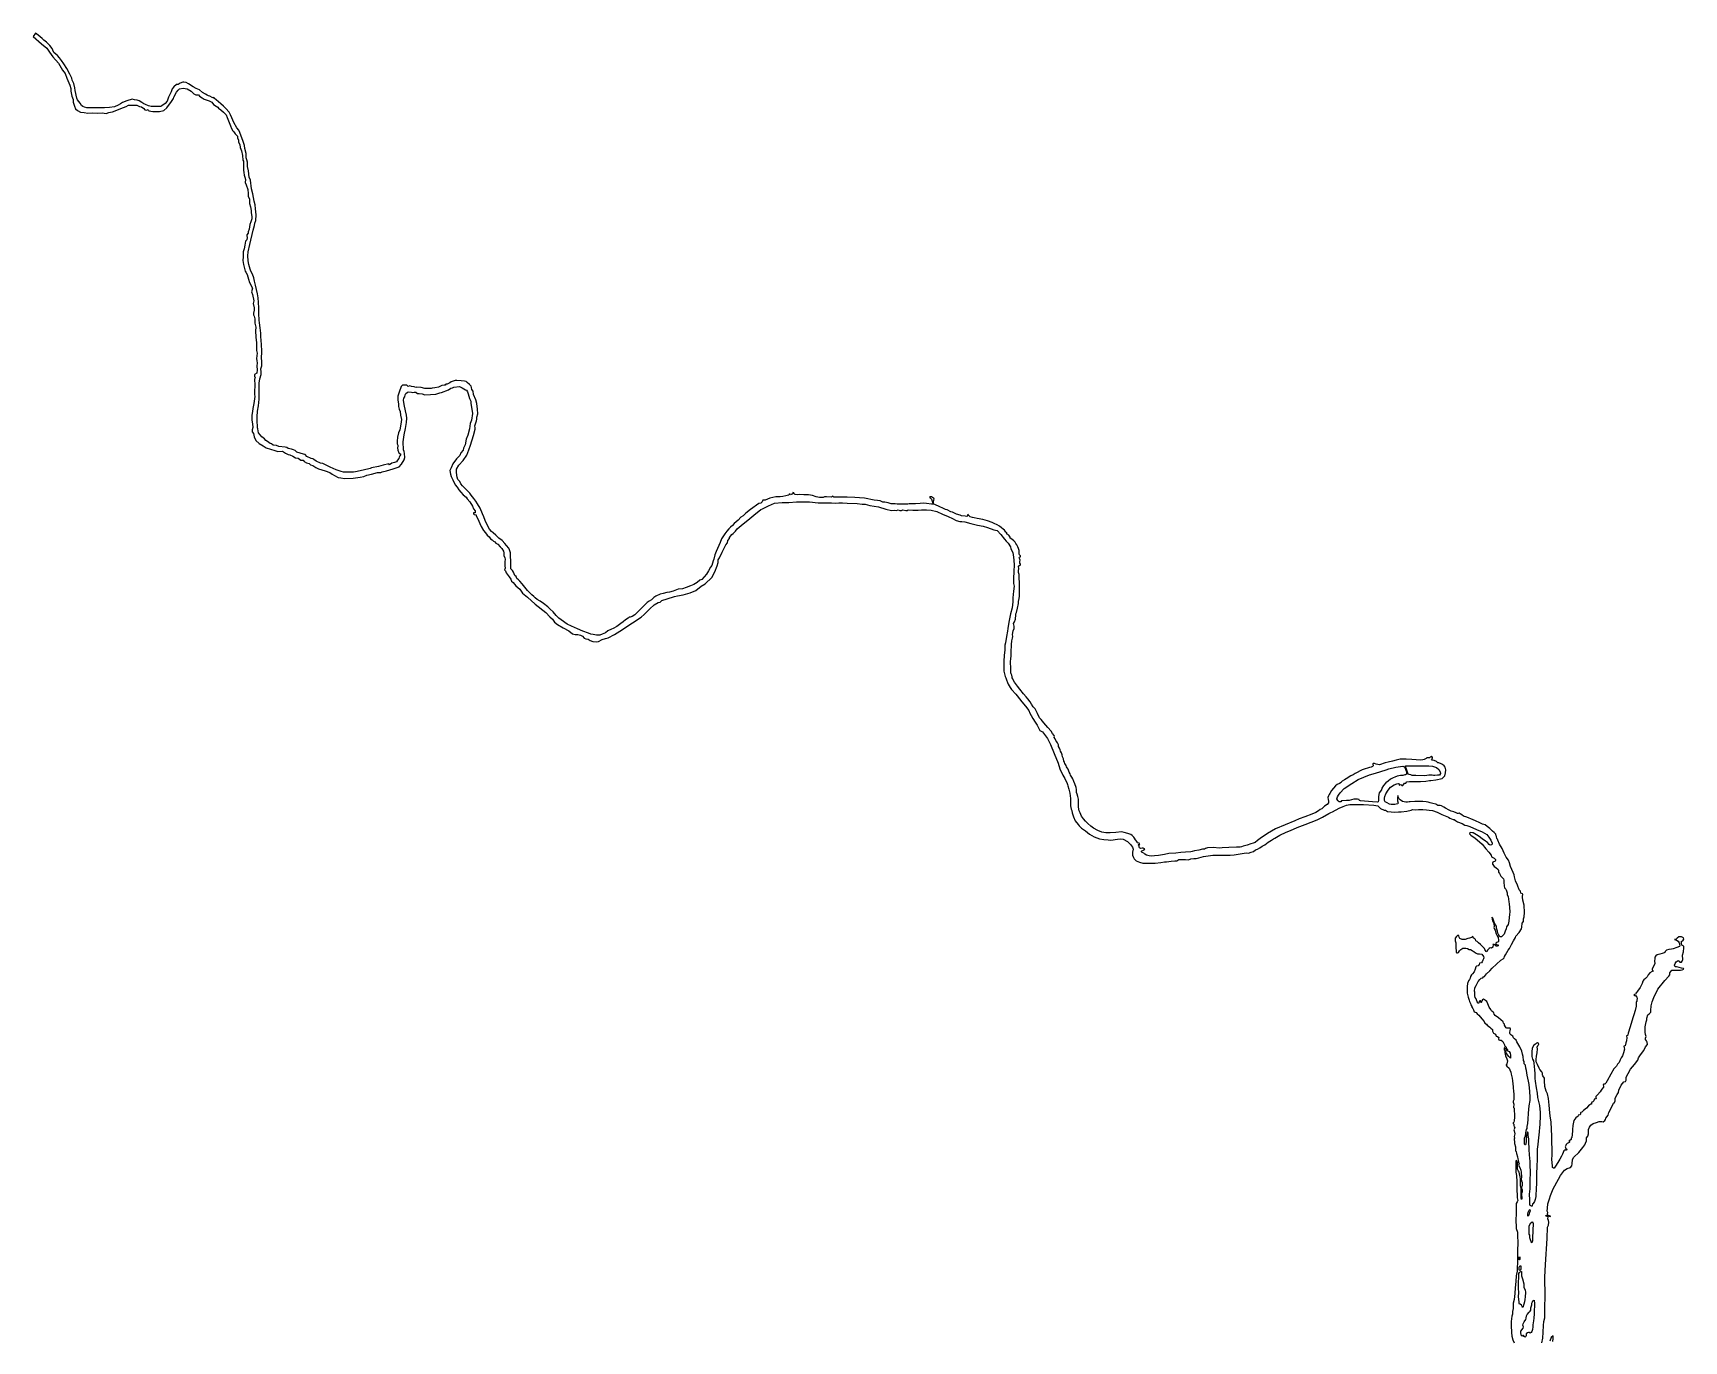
# Model space of a CAD drawing. Header units: inches. Extents: x 2272838 to 2336681, y 13196121 to 13295201.
# Drawn here: x 2272838 to 2311982, y 13264176 to 13295201 of the extents above; entities that cross this region are included whole.
import ezdxf

# ---------------------------------------------------------------- set-up
doc = ezdxf.new("R2010")
doc.units = ezdxf.units.IN
doc.header["$MEASUREMENT"] = 0
doc.layers.add('shoreline06_1', color=7, linetype='Continuous')

msp = doc.modelspace()

# ---------------------------------------------------------------- linework, layer by layer
at = {"layer": 'shoreline06_1'}
for points in [[(2308608, 13264131), (2308636, 13264242), (2308645, 13264381), (2308653, 13264546), (2308660, 13264640), (2308683, 13264727), (2308685, 13264861), (2308683, 13264967), (2308688, 13265239), (2308679, 13265687), (2308698, 13265991), (2308736, 13266608), (2308745, 13266872), (2308771, 13266920), (2308776, 13266997), (2308773, 13267037), (2308755, 13267073), (2308760, 13267120), (2308712, 13267139), (2308700, 13267151), (2308724, 13267151), (2308819, 13267129), (2308819, 13267139), (2308748, 13267162), (2308748, 13267184), (2308753, 13267221), (2308738, 13267257), (2308743, 13267323), (2308752, 13267428), (2308795, 13267549), (2308816, 13267626), (2308882, 13267782), (2309008, 13268015), (2309057, 13268105), (2309152, 13268227), (2309210, 13268265), (2309295, 13268291), (2309323, 13268332), (2309333, 13268374), (2309338, 13268477), (2309373, 13268534), (2309491, 13268647), (2309581, 13268767), (2309630, 13268826), (2309649, 13268871), (2309668, 13268927), (2309668, 13268965), (2309672, 13268996), (2309706, 13269036), (2309718, 13269090), (2309718, 13269137), (2309720, 13269196), (2309744, 13269250), (2309770, 13269293), (2309826, 13269331), (2309904, 13269361), (2309974, 13269382), (2310036, 13269382), (2310064, 13269371), (2310104, 13269403), (2310123, 13269429), (2310126, 13269463), (2310182, 13269531), (2310198, 13269592), (2310241, 13269670), (2310310, 13269814), (2310335, 13269835), (2310347, 13269871), (2310354, 13269934), (2310399, 13270023), (2310427, 13270073), (2310435, 13270127), (2310496, 13270247), (2310555, 13270321), (2310592, 13270334), (2310611, 13270365), (2310612, 13270434), (2310657, 13270519), (2310716, 13270622), (2310812, 13270735), (2310888, 13270839), (2310902, 13270896), (2310947, 13270962), (2311032, 13271070), (2311069, 13271150), (2311116, 13271207), (2311110, 13271263), (2311091, 13271298), (2311067, 13271324), (2311067, 13271362), (2311086, 13271398), (2311070, 13271445), (2311058, 13271499), (2311063, 13271631), (2311086, 13271746), (2311098, 13271792), (2311102, 13271834), (2311122, 13271912), (2311159, 13271937), (2311195, 13271977), (2311199, 13272017), (2311207, 13272124), (2311227, 13272218), (2311268, 13272322), (2311365, 13272524), (2311527, 13272725), (2311619, 13272828), (2311647, 13272859), (2311647, 13272906), (2311690, 13272968), (2311770, 13272974), (2311865, 13272970), (2311902, 13272974), (2311940, 13272979), (2311982, 13272998), (2311973, 13273008), (2311923, 13273021), (2311867, 13273034), (2311838, 13273043), (2311803, 13273047), (2311775, 13273050), (2311761, 13273066), (2311758, 13273090), (2311773, 13273130), (2311796, 13273166), (2311844, 13273198), (2311864, 13273189), (2311883, 13273163), (2311905, 13273158), (2311923, 13273161), (2311942, 13273186), (2311954, 13273225), (2311950, 13273328), (2311968, 13273408), (2311978, 13273505), (2311978, 13273540), (2311938, 13273555), (2311929, 13273576), (2311919, 13273614), (2311926, 13273656), (2311957, 13273668), (2311982, 13273710), (2311973, 13273741), (2311921, 13273762), (2311881, 13273762), (2311863, 13273760), (2311817, 13273727), (2311796, 13273710), (2311758, 13273698), (2311801, 13273686), (2311846, 13273658), (2311870, 13273616), (2311883, 13273564), (2311874, 13273535), (2311815, 13273508), (2311728, 13273475), (2311685, 13273470), (2311626, 13273463), (2311565, 13273444), (2311534, 13273415), (2311527, 13273389), (2311513, 13273380), (2311461, 13273366), (2311412, 13273352), (2311348, 13273335), (2311315, 13273314), (2311292, 13273283), (2311289, 13273244), (2311285, 13273194), (2311294, 13273121), (2311254, 13273053), (2311228, 13272999), (2311228, 13272977), (2311247, 13272963), (2311249, 13272944), (2311228, 13272940), (2311176, 13272911), (2311131, 13272859), (2311105, 13272810), (2311067, 13272770), (2311032, 13272739), (2311009, 13272711), (2310988, 13272656), (2310940, 13272562), (2310881, 13272477), (2310864, 13272447), (2310844, 13272426), (2310851, 13272409), (2310806, 13272398), (2310796, 13272385), (2310810, 13272374), (2310831, 13272371), (2310860, 13272332), (2310869, 13272317), (2310867, 13272244), (2310865, 13272227), (2310850, 13272221), (2310851, 13272176), (2310845, 13272115), (2310822, 13272015), (2310789, 13271912), (2310768, 13271839), (2310702, 13271631), (2310661, 13271475), (2310647, 13271429), (2310621, 13271405), (2310626, 13271374), (2310616, 13271299), (2310605, 13271247), (2310590, 13271179), (2310558, 13271167), (2310565, 13271131), (2310574, 13271099), (2310551, 13271014), (2310525, 13270941), (2310489, 13270889), (2310466, 13270848), (2310444, 13270785), (2310407, 13270738), (2310378, 13270696), (2310322, 13270629), (2310246, 13270505), (2310157, 13270347), (2310126, 13270292), (2310107, 13270271), (2310079, 13270267), (2310062, 13270262), (2310062, 13270248), (2310072, 13270220), (2310074, 13270194), (2310034, 13270149), (2310018, 13270125), (2309991, 13270085), (2309935, 13270014), (2309893, 13269976), (2309893, 13269953), (2309897, 13269930), (2309888, 13269920), (2309854, 13269913), (2309841, 13269873), (2309819, 13269849), (2309795, 13269838), (2309789, 13269817), (2309789, 13269795), (2309772, 13269791), (2309751, 13269779), (2309716, 13269751), (2309668, 13269701), (2309602, 13269639), (2309557, 13269607), (2309534, 13269599), (2309529, 13269585), (2309527, 13269557), (2309515, 13269538), (2309470, 13269534), (2309468, 13269500), (2309451, 13269489), (2309420, 13269465), (2309374, 13269402), (2309355, 13269328), (2309345, 13269291), (2309336, 13269196), (2309336, 13269137), (2309331, 13269097), (2309329, 13269041), (2309324, 13269025), (2309324, 13269005), (2309309, 13268984), (2309307, 13268958), (2309276, 13268935), (2309250, 13268923), (2309269, 13268907), (2309270, 13268890), (2309262, 13268880), (2309229, 13268866), (2309210, 13268859), (2309189, 13268836), (2309177, 13268815), (2309168, 13268784), (2309170, 13268763), (2309184, 13268744), (2309211, 13268721), (2309201, 13268708), (2309191, 13268704), (2309158, 13268702), (2309130, 13268683), (2309100, 13268610), (2309074, 13268563), (2309038, 13268489), (2308989, 13268412), (2308939, 13268320), (2308906, 13268277), (2308888, 13268277), (2308866, 13268287), (2308861, 13268324), (2308850, 13268487), (2308859, 13268584), (2308847, 13269037), (2308834, 13269369), (2308812, 13269517), (2308798, 13269590), (2308786, 13269770), (2308766, 13269925), (2308742, 13270041), (2308711, 13270105), (2308679, 13270211), (2308673, 13270343), (2308672, 13270411), (2308636, 13270467), (2308626, 13270489), (2308624, 13270531), (2308615, 13270559), (2308566, 13270614), (2308546, 13270645), (2308511, 13270734), (2308478, 13270798), (2308478, 13270854), (2308487, 13270935), (2308497, 13271007), (2308507, 13271102), (2308500, 13271147), (2308516, 13271186), (2308540, 13271212), (2308535, 13271231), (2308509, 13271245), (2308483, 13271243), (2308459, 13271215), (2308422, 13271189), (2308386, 13271118), (2308377, 13271031), (2308377, 13270965), (2308377, 13270922), (2308391, 13270863), (2308414, 13270821), (2308419, 13270767), (2308441, 13270604), (2308448, 13270517), (2308448, 13270404), (2308457, 13270340), (2308476, 13270177), (2308501, 13270055), (2308508, 13269953), (2308553, 13269765), (2308570, 13269597), (2308572, 13269522), (2308567, 13269307), (2308558, 13269241), (2308548, 13269143), (2308537, 13269055), (2308531, 13269004), (2308513, 13268839), (2308503, 13268723), (2308501, 13268492), (2308494, 13268315), (2308487, 13268148), (2308484, 13267968), (2308481, 13267740), (2308470, 13267671), (2308467, 13267603), (2308453, 13267533), (2308435, 13267485), (2308404, 13267436), (2308390, 13267426), (2308383, 13267375), (2308364, 13267374), (2308338, 13267391), (2308324, 13267410), (2308324, 13267526), (2308321, 13267660), (2308335, 13267783), (2308335, 13267945), (2308341, 13268212), (2308336, 13268313), (2308331, 13268433), (2308317, 13268591), (2308308, 13268714), (2308307, 13268916), (2308303, 13268973), (2308296, 13269013), (2308287, 13269056), (2308284, 13269117), (2308270, 13269133), (2308263, 13269110), (2308251, 13269042), (2308247, 13269013), (2308242, 13268959), (2308242, 13268907), (2308234, 13268855), (2308225, 13268827), (2308209, 13268827), (2308202, 13268848), (2308199, 13268884), (2308199, 13268957), (2308204, 13268989), (2308221, 13269027), (2308230, 13269110), (2308246, 13269190), (2308260, 13269213), (2308260, 13269265), (2308277, 13269332), (2308286, 13269438), (2308296, 13269579), (2308311, 13269755), (2308331, 13269881), (2308336, 13269992), (2308330, 13270060), (2308324, 13270097), (2308308, 13270256), (2308299, 13270341), (2308263, 13270484), (2308249, 13270595), (2308231, 13270645), (2308221, 13270717), (2308193, 13270751), (2308193, 13270809), (2308177, 13270829), (2308169, 13270923), (2308151, 13270977), (2308139, 13271050), (2308092, 13271156), (2308019, 13271272), (2308002, 13271312), (2307964, 13271342), (2307943, 13271368), (2307927, 13271409), (2307903, 13271423), (2307873, 13271437), (2307863, 13271455), (2307851, 13271477), (2307851, 13271498), (2307859, 13271534), (2307866, 13271571), (2307858, 13271593), (2307847, 13271593), (2307826, 13271593), (2307785, 13271593), (2307764, 13271602), (2307748, 13271628), (2307727, 13271665), (2307727, 13271691), (2307701, 13271712), (2307691, 13271746), (2307640, 13271793), (2307583, 13271840), (2307508, 13271894), (2307481, 13271929), (2307475, 13271962), (2307455, 13271972), (2307418, 13272005), (2307406, 13272041), (2307366, 13272095), (2307333, 13272170), (2307305, 13272227), (2307277, 13272251), (2307255, 13272267), (2307227, 13272281), (2307208, 13272265), (2307185, 13272241), (2307175, 13272196), (2307170, 13272199), (2307159, 13272241), (2307138, 13272243), (2307128, 13272227), (2307121, 13272187), (2307104, 13272185), (2307079, 13272217), (2307052, 13272293), (2307031, 13272324), (2307022, 13272364), (2307022, 13272446), (2307019, 13272477), (2307020, 13272554), (2307053, 13272606), (2307104, 13272706), (2307140, 13272750), (2307171, 13272779), (2307211, 13272786), (2307232, 13272812), (2307253, 13272825), (2307296, 13272884), (2307376, 13272958), (2307433, 13273017), (2307534, 13273115), (2307642, 13273210), (2307696, 13273243), (2307715, 13273261), (2307727, 13273292), (2307749, 13273335), (2307814, 13273445), (2307845, 13273488), (2307895, 13273580), (2307937, 13273665), (2307985, 13273750), (2307998, 13273778), (2308077, 13273865), (2308126, 13273952), (2308138, 13273988), (2308145, 13274084), (2308173, 13274126), (2308180, 13274193), (2308190, 13274240), (2308201, 13274341), (2308194, 13274516), (2308164, 13274633), (2308157, 13274702), (2308155, 13274726), (2308162, 13274766), (2308155, 13274780), (2308114, 13274799), (2308103, 13274846), (2308072, 13274881), (2308034, 13274990), (2307989, 13275093), (2307962, 13275187), (2307954, 13275230), (2307933, 13275291), (2307867, 13275433), (2307844, 13275520), (2307820, 13275584), (2307768, 13275652), (2307719, 13275748), (2307672, 13275859), (2307610, 13275963), (2307570, 13276053), (2307563, 13276081), (2307547, 13276095), (2307538, 13276140), (2307528, 13276156), (2307519, 13276197), (2307479, 13276237), (2307441, 13276272), (2307379, 13276333), (2307318, 13276381), (2307269, 13276416), (2307203, 13276432), (2307175, 13276449), (2307139, 13276470), (2307038, 13276511), (2306930, 13276563), (2306889, 13276574), (2306830, 13276598), (2306757, 13276626), (2306715, 13276655), (2306675, 13276683), (2306651, 13276697), (2306630, 13276690), (2306625, 13276685), (2306609, 13276687), (2306578, 13276706), (2306524, 13276728), (2306462, 13276746), (2306413, 13276768), (2306331, 13276813), (2306286, 13276838), (2306236, 13276867), (2306203, 13276876), (2306171, 13276878), (2306145, 13276879), (2306097, 13276907), (2306026, 13276928), (2305965, 13276944), (2305920, 13276957), (2305869, 13276966), (2305789, 13276976), (2305722, 13276976), (2305685, 13276976), (2305661, 13276976), (2305626, 13276976), (2305604, 13276973), (2305492, 13276968), (2305463, 13276966), (2305426, 13276954), (2305388, 13276954), (2305348, 13276964), (2305305, 13276975), (2305251, 13277008), (2305230, 13277037), (2305209, 13277087), (2305208, 13277113), (2305195, 13277110), (2305192, 13277075), (2305192, 13277028), (2305192, 13276990), (2305202, 13276935), (2305201, 13276917), (2305154, 13276912), (2305123, 13276903), (2305036, 13276903), (2305003, 13276910), (2304945, 13276938), (2304900, 13276966), (2304883, 13276995), (2304883, 13277053), (2304890, 13277089), (2304912, 13277155), (2304966, 13277242), (2305022, 13277313), (2305108, 13277365), (2305173, 13277395), (2305209, 13277397), (2305230, 13277393), (2305232, 13277362), (2305272, 13277374), (2305289, 13277355), (2305312, 13277355), (2305352, 13277404), (2305388, 13277407), (2305409, 13277435), (2305477, 13277444), (2305577, 13277444), (2305692, 13277449), (2305736, 13277449), (2305864, 13277452), (2305946, 13277471), (2305979, 13277473), (2306098, 13277485), (2306246, 13277519), (2306308, 13277578), (2306326, 13277654), (2306333, 13277727), (2306322, 13277789), (2306294, 13277822), (2306256, 13277847), (2306223, 13277866), (2306173, 13277890), (2306147, 13277890), (2306114, 13277918), (2306057, 13277944), (2306010, 13277956), (2305997, 13277979), (2306018, 13277991), (2306018, 13278017), (2306003, 13278038), (2305994, 13278043), (2305977, 13278034), (2305964, 13278022), (2305947, 13278005), (2305905, 13278005), (2305886, 13278005), (2305867, 13277994), (2305822, 13277972), (2305794, 13277961), (2305740, 13277956), (2305631, 13277963), (2305529, 13277971), (2305393, 13277975), (2305308, 13277978), (2305249, 13277975), (2305157, 13277956), (2305068, 13277926), (2304971, 13277904), (2304896, 13277891), (2304761, 13277844), (2304685, 13277860), (2304641, 13277872), (2304612, 13277872), (2304601, 13277865), (2304601, 13277848), (2304612, 13277831), (2304612, 13277817), (2304594, 13277799), (2304567, 13277785), (2304525, 13277780), (2304476, 13277766), (2304426, 13277749), (2304351, 13277721), (2304185, 13277636), (2304138, 13277606), (2304082, 13277580), (2303974, 13277509), (2303931, 13277486), (2303881, 13277453), (2303862, 13277441), (2303855, 13277427), (2303816, 13277398), (2303761, 13277375), (2303723, 13277347), (2303625, 13277236), (2303589, 13277165), (2303568, 13277139), (2303551, 13277110), (2303539, 13277066), (2303542, 13277021), (2303553, 13276984), (2303553, 13276938), (2303518, 13276901), (2303462, 13276861), (2303393, 13276795), (2303355, 13276783), (2303320, 13276752), (2303252, 13276708), (2303160, 13276674), (2302990, 13276609), (2302858, 13276564), (2302754, 13276517), (2302299, 13276324), (2302108, 13276210), (2301936, 13276093), (2301870, 13276046), (2301811, 13276003), (2301768, 13275987), (2301712, 13275965), (2301629, 13275937), (2301533, 13275912), (2301493, 13275898), (2301462, 13275890), (2301372, 13275890), (2301191, 13275879), (2301030, 13275871), (2300970, 13275869), (2300819, 13275881), (2300684, 13275870), (2300637, 13275858), (2300616, 13275839), (2300564, 13275839), (2300477, 13275817), (2300375, 13275801), (2300321, 13275785), (2300286, 13275782), (2300160, 13275773), (2300054, 13275761), (2299937, 13275750), (2299767, 13275735), (2299663, 13275712), (2299526, 13275691), (2299428, 13275681), (2299357, 13275674), (2299300, 13275682), (2299241, 13275702), (2299199, 13275724), (2299175, 13275747), (2299138, 13275766), (2299119, 13275781), (2299119, 13275795), (2299130, 13275802), (2299149, 13275811), (2299166, 13275820), (2299182, 13275830), (2299196, 13275830), (2299194, 13275849), (2299157, 13275865), (2299135, 13275866), (2299105, 13275856), (2299074, 13275872), (2299067, 13275893), (2299067, 13275912), (2299053, 13275929), (2299043, 13275941), (2299050, 13275953), (2299078, 13275953), (2299062, 13275981), (2299027, 13275990), (2299020, 13275998), (2299017, 13276014), (2298978, 13276061), (2298954, 13276106), (2298937, 13276129), (2298899, 13276162), (2298864, 13276188), (2298798, 13276210), (2298708, 13276241), (2298643, 13276250), (2298511, 13276241), (2298376, 13276233), (2298275, 13276233), (2298176, 13276248), (2298086, 13276285), (2297983, 13276339), (2297921, 13276385), (2297851, 13276450), (2297792, 13276509), (2297742, 13276564), (2297698, 13276627), (2297664, 13276703), (2297645, 13276752), (2297625, 13276837), (2297629, 13276912), (2297624, 13277031), (2297613, 13277089), (2297594, 13277144), (2297582, 13277182), (2297582, 13277255), (2297571, 13277301), (2297538, 13277394), (2297516, 13277448), (2297490, 13277511), (2297465, 13277551), (2297438, 13277596), (2297425, 13277625), (2297401, 13277670), (2297379, 13277742), (2297354, 13277769), (2297340, 13277794), (2297335, 13277827), (2297306, 13277870), (2297297, 13277908), (2297278, 13277929), (2297271, 13277983), (2297250, 13278030), (2297236, 13278078), (2297220, 13278127), (2297201, 13278164), (2297189, 13278195), (2297177, 13278238), (2297154, 13278275), (2297149, 13278320), (2297125, 13278367), (2297114, 13278389), (2297092, 13278417), (2297071, 13278455), (2297050, 13278490), (2297057, 13278518), (2297052, 13278539), (2297007, 13278585), (2296975, 13278638), (2296897, 13278731), (2296850, 13278785), (2296802, 13278841), (2296741, 13278917), (2296703, 13278959), (2296652, 13279063), (2296595, 13279169), (2296555, 13279221), (2296513, 13279283), (2296484, 13279334), (2296428, 13279405), (2296388, 13279452), (2296320, 13279527), (2296232, 13279634), (2296176, 13279705), (2296112, 13279806), (2296074, 13279858), (2296067, 13279881), (2296053, 13279905), (2296056, 13279929), (2296048, 13279968), (2296028, 13280004), (2296023, 13280027), (2296018, 13280134), (2296016, 13280277), (2296018, 13280376), (2296028, 13280414), (2296032, 13280485), (2296030, 13280511), (2296030, 13280572), (2296034, 13280634), (2296039, 13280695), (2296044, 13280786), (2296061, 13280846), (2296066, 13280886), (2296059, 13280930), (2296077, 13281023), (2296098, 13281079), (2296098, 13281129), (2296082, 13281197), (2296105, 13281232), (2296132, 13281294), (2296143, 13281402), (2296144, 13281426), (2296158, 13281456), (2296176, 13281560), (2296200, 13281666), (2296202, 13281718), (2296219, 13281784), (2296226, 13281845), (2296226, 13281874), (2296231, 13282066), (2296231, 13282166), (2296221, 13282267), (2296221, 13282359), (2296203, 13282402), (2296201, 13282444), (2296212, 13282503), (2296205, 13282550), (2296212, 13282571), (2296233, 13282571), (2296248, 13282588), (2296248, 13282604), (2296238, 13282623), (2296238, 13282663), (2296243, 13282699), (2296233, 13282722), (2296220, 13282753), (2296226, 13282767), (2296252, 13282776), (2296252, 13282797), (2296229, 13282823), (2296222, 13282847), (2296222, 13282885), (2296217, 13282929), (2296201, 13282977), (2296184, 13283014), (2296161, 13283062), (2296139, 13283095), (2296127, 13283125), (2296092, 13283156), (2296047, 13283193), (2296007, 13283217), (2296005, 13283245), (2295977, 13283288), (2295922, 13283319), (2295932, 13283342), (2295902, 13283361), (2295873, 13283410), (2295840, 13283434), (2295803, 13283465), (2295753, 13283500), (2295694, 13283536), (2295625, 13283564), (2295576, 13283590), (2295468, 13283628), (2295354, 13283660), (2295223, 13283682), (2295156, 13283699), (2295109, 13283705), (2295054, 13283726), (2295025, 13283760), (2294999, 13283790), (2294995, 13283748), (2294979, 13283734), (2294943, 13283738), (2294854, 13283748), (2294820, 13283762), (2294735, 13283790), (2294636, 13283835), (2294596, 13283845), (2294511, 13283889), (2294469, 13283901), (2294406, 13283930), (2294337, 13283965), (2294219, 13284017), (2294194, 13284028), (2294186, 13284059), (2294187, 13284083), (2294200, 13284116), (2294207, 13284156), (2294189, 13284168), (2294141, 13284196), (2294102, 13284201), (2294094, 13284187), (2294108, 13284175), (2294139, 13284140), (2294168, 13284073), (2294181, 13284026), (2294144, 13284026), (2294024, 13284040), (2293950, 13284048), (2293875, 13284040), (2293762, 13284036), (2293611, 13284031), (2293578, 13284022), (2293330, 13284026), (2293283, 13284034), (2293184, 13284034), (2293112, 13284058), (2293031, 13284074), (2292986, 13284074), (2292927, 13284102), (2292859, 13284109), (2292784, 13284117), (2292550, 13284166), (2292433, 13284176), (2292324, 13284185), (2292140, 13284194), (2292070, 13284195), (2291992, 13284194), (2291826, 13284194), (2291805, 13284211), (2291782, 13284206), (2291767, 13284195), (2291654, 13284199), (2291600, 13284197), (2291569, 13284181), (2291487, 13284185), (2291405, 13284197), (2291317, 13284233), (2291223, 13284247), (2291117, 13284245), (2291021, 13284251), (2290957, 13284247), (2290905, 13284252), (2290893, 13284265), (2290874, 13284294), (2290855, 13284303), (2290860, 13284277), (2290839, 13284263), (2290813, 13284252), (2290794, 13284244), (2290789, 13284263), (2290764, 13284259), (2290761, 13284237), (2290716, 13284230), (2290685, 13284225), (2290619, 13284204), (2290551, 13284197), (2290511, 13284198), (2290478, 13284200), (2290448, 13284200), (2290377, 13284184), (2290306, 13284164), (2290198, 13284118), (2290169, 13284118), (2290144, 13284118), (2290134, 13284103), (2290125, 13284080), (2290096, 13284052), (2290046, 13284039), (2289853, 13283901), (2289738, 13283809), (2289676, 13283748), (2289624, 13283715), (2289558, 13283649), (2289459, 13283564), (2289426, 13283519), (2289375, 13283476), (2289339, 13283443), (2289285, 13283387), (2289243, 13283319), (2289165, 13283199), (2289131, 13283113), (2289037, 13282904), (2289007, 13282821), (2288978, 13282722), (2288964, 13282680), (2288950, 13282625), (2288931, 13282567), (2288898, 13282527), (2288853, 13282442), (2288806, 13282366), (2288754, 13282305), (2288693, 13282237), (2288646, 13282222), (2288584, 13282164), (2288506, 13282119), (2288428, 13282090), (2288322, 13282048), (2288236, 13282018), (2288131, 13282011), (2288014, 13281964), (2287926, 13281940), (2287868, 13281926), (2287776, 13281910), (2287709, 13281888), (2287604, 13281841), (2287554, 13281808), (2287505, 13281759), (2287448, 13281726), (2287401, 13281692), (2287321, 13281610), (2287250, 13281539), (2287163, 13281459), (2287110, 13281401), (2287047, 13281363), (2286995, 13281346), (2286974, 13281344), (2286946, 13281323), (2286889, 13281282), (2286830, 13281235), (2286773, 13281191), (2286677, 13281127), (2286592, 13281077), (2286552, 13281057), (2286465, 13281018), (2286413, 13280972), (2286335, 13280940), (2286278, 13280920), (2286202, 13280920), (2286116, 13280931), (2286066, 13280944), (2286009, 13280963), (2285877, 13281012), (2285746, 13281071), (2285602, 13281132), (2285500, 13281182), (2285363, 13281279), (2285302, 13281323), (2285239, 13281387), (2285170, 13281469), (2285100, 13281535), (2285045, 13281590), (2284939, 13281667), (2284866, 13281724), (2284791, 13281765), (2284746, 13281807), (2284711, 13281835), (2284668, 13281871), (2284612, 13281927), (2284562, 13281977), (2284433, 13282135), (2284378, 13282200), (2284352, 13282234), (2284310, 13282260), (2284291, 13282311), (2284265, 13282335), (2284230, 13282411), (2284206, 13282451), (2284171, 13282495), (2284171, 13282715), (2284162, 13282753), (2284159, 13282873), (2284136, 13282938), (2284117, 13282983), (2284066, 13283047), (2284027, 13283094), (2283959, 13283162), (2283882, 13283222), (2283813, 13283287), (2283747, 13283342), (2283712, 13283379), (2283663, 13283434), (2283590, 13283564), (2283556, 13283641), (2283526, 13283722), (2283497, 13283795), (2283438, 13283932), (2283378, 13284030), (2283340, 13284097), (2283288, 13284163), (2283227, 13284240), (2283198, 13284285), (2283102, 13284384), (2283024, 13284460), (2282984, 13284507), (2282956, 13284564), (2282911, 13284610), (2282894, 13284665), (2282883, 13284707), (2282878, 13284792), (2282880, 13284858), (2282937, 13284952), (2283036, 13285061), (2283125, 13285190), (2283175, 13285315), (2283213, 13285428), (2283279, 13285652), (2283322, 13285801), (2283324, 13285839), (2283317, 13285884), (2283350, 13286001), (2283364, 13286039), (2283364, 13286091), (2283383, 13286164), (2283374, 13286277), (2283357, 13286414), (2283334, 13286497), (2283284, 13286624), (2283274, 13286704), (2283244, 13286746), (2283234, 13286794), (2283223, 13286822), (2283188, 13286866), (2283131, 13286914), (2283108, 13286932), (2283072, 13286945), (2282990, 13286952), (2282888, 13286961), (2282846, 13286958), (2282752, 13286925), (2282719, 13286907), (2282693, 13286891), (2282658, 13286872), (2282623, 13286869), (2282614, 13286850), (2282588, 13286850), (2282530, 13286843), (2282501, 13286822), (2282456, 13286799), (2282369, 13286782), (2282298, 13286780), (2282280, 13286769), (2282237, 13286769), (2282176, 13286769), (2282130, 13286769), (2282044, 13286791), (2281936, 13286803), (2281914, 13286789), (2281879, 13286808), (2281815, 13286818), (2281770, 13286830), (2281735, 13286817), (2281702, 13286846), (2281601, 13286850), (2281570, 13286815), (2281523, 13286682), (2281484, 13286585), (2281488, 13286496), (2281501, 13286400), (2281504, 13286341), (2281521, 13286278), (2281540, 13286222), (2281555, 13286138), (2281577, 13286031), (2281558, 13285923), (2281534, 13285786), (2281503, 13285719), (2281481, 13285618), (2281474, 13285523), (2281476, 13285455), (2281485, 13285427), (2281484, 13285399), (2281481, 13285362), (2281488, 13285304), (2281510, 13285243), (2281536, 13285224), (2281556, 13285208), (2281536, 13285170), (2281521, 13285143), (2281513, 13285108), (2281481, 13285065), (2281459, 13285033), (2281409, 13285012), (2281349, 13285000), (2281291, 13284962), (2281276, 13284983), (2281137, 13284948), (2281032, 13284922), (2280865, 13284889), (2280828, 13284870), (2280666, 13284835), (2280485, 13284796), (2280433, 13284786), (2280355, 13284784), (2280238, 13284784), (2280197, 13284784), (2280141, 13284802), (2280026, 13284836), (2279952, 13284868), (2279881, 13284904), (2279822, 13284934), (2279707, 13284993), (2279655, 13284999), (2279549, 13285048), (2279500, 13285086), (2279471, 13285097), (2279434, 13285105), (2279327, 13285156), (2279290, 13285201), (2279252, 13285213), (2279092, 13285262), (2279050, 13285300), (2279017, 13285315), (2278970, 13285327), (2278889, 13285348), (2278859, 13285367), (2278814, 13285381), (2278663, 13285390), (2278614, 13285414), (2278536, 13285425), (2278489, 13285454), (2278458, 13285465), (2278429, 13285491), (2278394, 13285515), (2278357, 13285539), (2278330, 13285572), (2278260, 13285619), (2278182, 13285720), (2278171, 13285814), (2278164, 13285833), (2278159, 13285906), (2278149, 13285956), (2278149, 13286100), (2278161, 13286230), (2278187, 13286359), (2278201, 13286513), (2278199, 13286803), (2278201, 13286899), (2278218, 13287001), (2278246, 13287100), (2278251, 13287168), (2278242, 13287239), (2278260, 13287304), (2278265, 13287368), (2278261, 13287430), (2278254, 13287474), (2278261, 13287658), (2278256, 13287816), (2278242, 13288005), (2278240, 13288083), (2278225, 13288205), (2278211, 13288323), (2278199, 13288391), (2278190, 13288545), (2278190, 13288681), (2278181, 13288811), (2278176, 13288917), (2278160, 13289011), (2278117, 13289217), (2278091, 13289318), (2278071, 13289393), (2278040, 13289480), (2278005, 13289551), (2277985, 13289603), (2277957, 13289711), (2277938, 13289796), (2277932, 13289912), (2277938, 13290011), (2277976, 13290181), (2278061, 13290525), (2278090, 13290636), (2278097, 13290694), (2278121, 13290754), (2278132, 13290888), (2278116, 13291029), (2278106, 13291123), (2278081, 13291216), (2278047, 13291386), (2278022, 13291506), (2277998, 13291713), (2277967, 13291784), (2277946, 13291934), (2277925, 13292031), (2277925, 13292137), (2277909, 13292189), (2277890, 13292237), (2277890, 13292345), (2277864, 13292465), (2277854, 13292534), (2277819, 13292626), (2277739, 13292843), (2277716, 13292894), (2277671, 13292949), (2277600, 13293081), (2277556, 13293189), (2277518, 13293264), (2277485, 13293321), (2277412, 13293408), (2277351, 13293469), (2277292, 13293524), (2277239, 13293568), (2277179, 13293616), (2277140, 13293651), (2277127, 13293670), (2277112, 13293660), (2277089, 13293668), (2277028, 13293699), (2277002, 13293710), (2276964, 13293727), (2276924, 13293752), (2276853, 13293791), (2276787, 13293850), (2276705, 13293883), (2276636, 13293927), (2276523, 13293998), (2276469, 13294028), (2276417, 13294036), (2276387, 13294034), (2276328, 13294010), (2276282, 13293979), (2276243, 13293979), (2276180, 13293923), (2276141, 13293879), (2276111, 13293808), (2276048, 13293682), (2276018, 13293584), (2275972, 13293526), (2275896, 13293476), (2275865, 13293456), (2275714, 13293454), (2275641, 13293454), (2275575, 13293472), (2275504, 13293505), (2275462, 13293520), (2275417, 13293555), (2275354, 13293591), (2275307, 13293609), (2275241, 13293612), (2275188, 13293630), (2275064, 13293591), (2274962, 13293550), (2274915, 13293522), (2274858, 13293488), (2274772, 13293447), (2274654, 13293431), (2274535, 13293426), (2274356, 13293423), (2274219, 13293423), (2274116, 13293426), (2274060, 13293440), (2274017, 13293461), (2273984, 13293480), (2273956, 13293534), (2273892, 13293614), (2273875, 13293659), (2273838, 13293836), (2273829, 13293904), (2273807, 13294004), (2273763, 13294084), (2273756, 13294131), (2273709, 13294221), (2273643, 13294360), (2273570, 13294473), (2273513, 13294549), (2273466, 13294615), (2273416, 13294668), (2273379, 13294702), (2273334, 13294742), (2273312, 13294796), (2273291, 13294834), (2273235, 13294905), (2273199, 13294944), (2273155, 13294985), (2273093, 13295032), (2273053, 13295070), (2273011, 13295110), (2272962, 13295150), (2272894, 13295201), (2272838, 13295118), (2273038, 13294944), (2273162, 13294838), (2273229, 13294747), (2273307, 13294638), (2273440, 13294488), (2273540, 13294317), (2273601, 13294243), (2273637, 13294130), (2273713, 13293963), (2273731, 13293885), (2273731, 13293822), (2273755, 13293703), (2273792, 13293620), (2273792, 13293559), (2273822, 13293468), (2273846, 13293405), (2273896, 13293364), (2273968, 13293325), (2274054, 13293316), (2274137, 13293297), (2274256, 13293310), (2274361, 13293303), (2274476, 13293308), (2274571, 13293293), (2274638, 13293312), (2274672, 13293324), (2274722, 13293329), (2274825, 13293374), (2274922, 13293407), (2275045, 13293454), (2275099, 13293487), (2275170, 13293488), (2275255, 13293488), (2275303, 13293488), (2275363, 13293460), (2275413, 13293447), (2275465, 13293414), (2275492, 13293375), (2275535, 13293371), (2275565, 13293384), (2275587, 13293354), (2275681, 13293336), (2275834, 13293336), (2275936, 13293366), (2276012, 13293423), (2276123, 13293579), (2276172, 13293644), (2276179, 13293682), (2276238, 13293795), (2276278, 13293847), (2276311, 13293875), (2276399, 13293896), (2276493, 13293878), (2276590, 13293823), (2276655, 13293760), (2276698, 13293736), (2276759, 13293734), (2276787, 13293699), (2276848, 13293662), (2276898, 13293632), (2277018, 13293595), (2277076, 13293560), (2277117, 13293506), (2277180, 13293465), (2277224, 13293445), (2277233, 13293415), (2277291, 13293376), (2277354, 13293326), (2277415, 13293259), (2277445, 13293198), (2277489, 13293076), (2277521, 13293002), (2277545, 13292939), (2277576, 13292881), (2277602, 13292857), (2277632, 13292809), (2277689, 13292751), (2277689, 13292712), (2277708, 13292659), (2277710, 13292612), (2277741, 13292555), (2277749, 13292486), (2277778, 13292410), (2277804, 13292295), (2277812, 13292182), (2277830, 13292158), (2277830, 13292095), (2277830, 13292045), (2277832, 13291997), (2277832, 13291950), (2277836, 13291891), (2277845, 13291832), (2277863, 13291780), (2277880, 13291730), (2277871, 13291654), (2277893, 13291598), (2277928, 13291487), (2277939, 13291392), (2277941, 13291327), (2277969, 13291257), (2277969, 13291159), (2277995, 13291077), (2278008, 13290990), (2278013, 13290936), (2278030, 13290851), (2278023, 13290790), (2278002, 13290721), (2277980, 13290658), (2277963, 13290545), (2277937, 13290484), (2277937, 13290452), (2277908, 13290417), (2277908, 13290389), (2277915, 13290350), (2277906, 13290295), (2277876, 13290265), (2277861, 13290170), (2277841, 13290081), (2277820, 13290011), (2277820, 13289946), (2277820, 13289890), (2277811, 13289807), (2277831, 13289707), (2277850, 13289618), (2277867, 13289555), (2277885, 13289527), (2277913, 13289471), (2277948, 13289362), (2277974, 13289286), (2278039, 13289149), (2278020, 13289065), (2278046, 13288997), (2278072, 13288845), (2278061, 13288782), (2278083, 13288683), (2278085, 13288628), (2278065, 13288555), (2278067, 13288520), (2278083, 13288481), (2278094, 13288422), (2278096, 13288322), (2278120, 13288220), (2278117, 13288138), (2278118, 13287988), (2278135, 13287853), (2278135, 13287760), (2278135, 13287671), (2278150, 13287604), (2278139, 13287482), (2278142, 13287424), (2278155, 13287376), (2278142, 13287298), (2278155, 13287209), (2278148, 13287135), (2278090, 13287102), (2278090, 13287063), (2278107, 13287020), (2278087, 13286994), (2278087, 13286946), (2278096, 13286898), (2278096, 13286814), (2278090, 13286720), (2278090, 13286627), (2278094, 13286581), (2278090, 13286527), (2278072, 13286410), (2278049, 13286297), (2278040, 13286225), (2278025, 13286138), (2278029, 13286017), (2278040, 13285928), (2278049, 13285843), (2278033, 13285789), (2278033, 13285741), (2278064, 13285700), (2278079, 13285620), (2278120, 13285539), (2278199, 13285463), (2278292, 13285407), (2278370, 13285363), (2278468, 13285331), (2278572, 13285301), (2278646, 13285275), (2278752, 13285281), (2278826, 13285238), (2278889, 13285201), (2278926, 13285199), (2279002, 13285162), (2279063, 13285127), (2279126, 13285114), (2279189, 13285068), (2279241, 13285068), (2279267, 13285036), (2279325, 13285008), (2279382, 13284986), (2279417, 13284962), (2279473, 13284945), (2279545, 13284897), (2279603, 13284867), (2279762, 13284819), (2279872, 13284778), (2279929, 13284739), (2279988, 13284706), (2280072, 13284661), (2280139, 13284648), (2280226, 13284632), (2280426, 13284638), (2280593, 13284665), (2280678, 13284684), (2280754, 13284710), (2280865, 13284739), (2281008, 13284778), (2281084, 13284774), (2281118, 13284795), (2281218, 13284819), (2281376, 13284864), (2281517, 13284911), (2281574, 13284972), (2281640, 13285078), (2281655, 13285130), (2281648, 13285228), (2281641, 13285276), (2281619, 13285313), (2281617, 13285505), (2281635, 13285666), (2281666, 13285816), (2281693, 13285960), (2281700, 13286063), (2281697, 13286136), (2281671, 13286240), (2281641, 13286388), (2281622, 13286490), (2281627, 13286537), (2281650, 13286575), (2281662, 13286620), (2281676, 13286652), (2281712, 13286676), (2281730, 13286692), (2281813, 13286684), (2281846, 13286671), (2281872, 13286683), (2281914, 13286683), (2281923, 13286673), (2281958, 13286650), (2281995, 13286650), (2282062, 13286639), (2282129, 13286620), (2282266, 13286626), (2282391, 13286631), (2282482, 13286669), (2282523, 13286676), (2282688, 13286739), (2282742, 13286775), (2282784, 13286784), (2282817, 13286801), (2282950, 13286815), (2283011, 13286787), (2283096, 13286737), (2283117, 13286726), (2283141, 13286689), (2283159, 13286639), (2283191, 13286531), (2283215, 13286468), (2283219, 13286413), (2283241, 13286279), (2283256, 13286172), (2283237, 13286020), (2283202, 13285938), (2283187, 13285812), (2283144, 13285658), (2283107, 13285564), (2283083, 13285436), (2283046, 13285356), (2283035, 13285304), (2282985, 13285243), (2282959, 13285180), (2282879, 13285104), (2282789, 13284983), (2282750, 13284886), (2282718, 13284822), (2282736, 13284733), (2282751, 13284685), (2282792, 13284605), (2282851, 13284486), (2282894, 13284429), (2282936, 13284362), (2282981, 13284310), (2283038, 13284247), (2283105, 13284195), (2283135, 13284153), (2283196, 13284080), (2283257, 13283975), (2283283, 13283915), (2283322, 13283865), (2283322, 13283845), (2283323, 13283816), (2283283, 13283816), (2283283, 13283799), (2283299, 13283783), (2283346, 13283769), (2283342, 13283745), (2283383, 13283680), (2283434, 13283569), (2283461, 13283496), (2283522, 13283398), (2283563, 13283346), (2283609, 13283290), (2283652, 13283251), (2283685, 13283203), (2283724, 13283181), (2283757, 13283144), (2283785, 13283131), (2283815, 13283099), (2283861, 13283077), (2283911, 13283016), (2283952, 13282971), (2283995, 13282908), (2284004, 13282873), (2284004, 13282808), (2284024, 13282756), (2284032, 13282721), (2284028, 13282656), (2284028, 13282561), (2284030, 13282510), (2284013, 13282465), (2284037, 13282441), (2284058, 13282393), (2284126, 13282300), (2284169, 13282246), (2284184, 13282200), (2284224, 13282170), (2284289, 13282089), (2284378, 13282011), (2284441, 13281916), (2284560, 13281818), (2284747, 13281655), (2284999, 13281458), (2285094, 13281349), (2285153, 13281297), (2285205, 13281228), (2285270, 13281171), (2285411, 13281093), (2285544, 13281019), (2285633, 13280948), (2285691, 13280930), (2285756, 13280930), (2285817, 13280920), (2285869, 13280894), (2285904, 13280844), (2285946, 13280833), (2286000, 13280823), (2286045, 13280793), (2286115, 13280769), (2286198, 13280762), (2286247, 13280771), (2286335, 13280814), (2286412, 13280837), (2286476, 13280851), (2286623, 13280934), (2286752, 13281014), (2287054, 13281212), (2287261, 13281342), (2287330, 13281405), (2287466, 13281544), (2287568, 13281634), (2287662, 13281693), (2287709, 13281702), (2287745, 13281737), (2287874, 13281782), (2288047, 13281832), (2288122, 13281847), (2288254, 13281878), (2288416, 13281925), (2288551, 13281979), (2288682, 13282080), (2288775, 13282137), (2288932, 13282284), (2289001, 13282418), (2289058, 13282559), (2289080, 13282644), (2289084, 13282708), (2289112, 13282751), (2289179, 13282883), (2289266, 13283057), (2289302, 13283111), (2289313, 13283163), (2289349, 13283210), (2289355, 13283234), (2289407, 13283307), (2289441, 13283328), (2289492, 13283385), (2289537, 13283437), (2289674, 13283556), (2289783, 13283646), (2289928, 13283768), (2290094, 13283896), (2290136, 13283917), (2290277, 13283984), (2290419, 13284045), (2290603, 13284064), (2290757, 13284067), (2290942, 13284084), (2291068, 13284078), (2291248, 13284078), (2291454, 13284058), (2291617, 13284056), (2291767, 13284058), (2291864, 13284047), (2291945, 13284058), (2292029, 13284060), (2292140, 13284045), (2292377, 13284037), (2292496, 13284024), (2292572, 13284024), (2292681, 13283995), (2292883, 13283960), (2293055, 13283908), (2293192, 13283877), (2293272, 13283882), (2293313, 13283873), (2293350, 13283888), (2293391, 13283873), (2293428, 13283878), (2293465, 13283891), (2293530, 13283875), (2293561, 13283878), (2293589, 13283893), (2293697, 13283882), (2293728, 13283886), (2293826, 13283886), (2293906, 13283889), (2294021, 13283893), (2294136, 13283882), (2294268, 13283854), (2294399, 13283791), (2294538, 13283730), (2294635, 13283683), (2294727, 13283639), (2294811, 13283613), (2294859, 13283617), (2294933, 13283607), (2295074, 13283568), (2295235, 13283529), (2295367, 13283503), (2295471, 13283468), (2295619, 13283420), (2295695, 13283398), (2295788, 13283305), (2295875, 13283194), (2295914, 13283147), (2295955, 13283097), (2296014, 13283014), (2296025, 13282969), (2296066, 13282882), (2296086, 13282771), (2296094, 13282693), (2296099, 13282580), (2296090, 13282435), (2296086, 13282252), (2296086, 13282146), (2296097, 13282081), (2296088, 13281964), (2296073, 13281807), (2296073, 13281705), (2296052, 13281569), (2296013, 13281425), (2295989, 13281307), (2295972, 13281223), (2295954, 13281076), (2295944, 13281010), (2295918, 13280885), (2295897, 13280737), (2295882, 13280683), (2295876, 13280570), (2295866, 13280435), (2295856, 13280298), (2295856, 13280164), (2295859, 13280063), (2295887, 13279940), (2295904, 13279909), (2295917, 13279855), (2295944, 13279792), (2295958, 13279752), (2296005, 13279676), (2296035, 13279627), (2296139, 13279520), (2296174, 13279482), (2296285, 13279336), (2296372, 13279233), (2296450, 13279129), (2296474, 13279068), (2296504, 13279016), (2296547, 13278940), (2296601, 13278851), (2296643, 13278786), (2296710, 13278656), (2296769, 13278621), (2296894, 13278469), (2296964, 13278323), (2297053, 13278109), (2297144, 13277883), (2297181, 13277748), (2297255, 13277594), (2297303, 13277514), (2297357, 13277397), (2297369, 13277377), (2297376, 13277344), (2297400, 13277266), (2297423, 13277170), (2297437, 13277040), (2297439, 13276969), (2297439, 13276915), (2297437, 13276866), (2297444, 13276827), (2297454, 13276792), (2297465, 13276761), (2297474, 13276703), (2297508, 13276606), (2297550, 13276516), (2297621, 13276425), (2297640, 13276396), (2297701, 13276340), (2297790, 13276274), (2297837, 13276234), (2297885, 13276201), (2298000, 13276137), (2298127, 13276085), (2298226, 13276068), (2298330, 13276063), (2298380, 13276057), (2298450, 13276066), (2298498, 13276070), (2298554, 13276082), (2298613, 13276089), (2298689, 13276077), (2298787, 13276025), (2298860, 13275955), (2298903, 13275889), (2298920, 13275844), (2298905, 13275773), (2298903, 13275702), (2298927, 13275646), (2298943, 13275613), (2298994, 13275566), (2299073, 13275530), (2299153, 13275507), (2299221, 13275507), (2299447, 13275511), (2299581, 13275525), (2299666, 13275540), (2299714, 13275540), (2299822, 13275558), (2299914, 13275568), (2299959, 13275568), (2300004, 13275593), (2300068, 13275593), (2300166, 13275600), (2300232, 13275587), (2300289, 13275610), (2300357, 13275620), (2300418, 13275622), (2300482, 13275633), (2300593, 13275667), (2300699, 13275687), (2300810, 13275697), (2301034, 13275697), (2301220, 13275697), (2301319, 13275711), (2301557, 13275749), (2301611, 13275753), (2301657, 13275748), (2301717, 13275768), (2301777, 13275789), (2301826, 13275822), (2301868, 13275840), (2301923, 13275874), (2301982, 13275914), (2302041, 13275944), (2302126, 13276008), (2302201, 13276053), (2302246, 13276090), (2302281, 13276100), (2302321, 13276128), (2302402, 13276170), (2302553, 13276246), (2302649, 13276281), (2302814, 13276352), (2303001, 13276425), (2303282, 13276535), (2303411, 13276597), (2303564, 13276684), (2303611, 13276710), (2303647, 13276724), (2303807, 13276811), (2303901, 13276855), (2303977, 13276886), (2304061, 13276901), (2304240, 13276902), (2304384, 13276903), (2304625, 13276886), (2304724, 13276870), (2304755, 13276836), (2304785, 13276804), (2304875, 13276770), (2304908, 13276768), (2304953, 13276738), (2305125, 13276718), (2305212, 13276727), (2305275, 13276725), (2305408, 13276744), (2305511, 13276770), (2305546, 13276782), (2305608, 13276777), (2305684, 13276779), (2305794, 13276779), (2305876, 13276775), (2305942, 13276765), (2306018, 13276761), (2306126, 13276716), (2306242, 13276662), (2306402, 13276598), (2306433, 13276577), (2306506, 13276548), (2306534, 13276548), (2306565, 13276520), (2306610, 13276494), (2306722, 13276452), (2306788, 13276412), (2306832, 13276405), (2306905, 13276383), (2307059, 13276312), (2307200, 13276254), (2307304, 13276187), (2307356, 13276124), (2307400, 13276053), (2307433, 13275987), (2307433, 13275959), (2307416, 13275945), (2307389, 13275937), (2307363, 13275952), (2307322, 13275997), (2307275, 13276034), (2307198, 13276084), (2307122, 13276140), (2307063, 13276183), (2306986, 13276228), (2306964, 13276228), (2306931, 13276235), (2306907, 13276227), (2306898, 13276207), (2306927, 13276174), (2307030, 13276103), (2307079, 13276067), (2307200, 13275961), (2307285, 13275852), (2307355, 13275770), (2307407, 13275702), (2307421, 13275659), (2307482, 13275626), (2307513, 13275596), (2307515, 13275572), (2307504, 13275558), (2307452, 13275536), (2307438, 13275513), (2307438, 13275489), (2307452, 13275475), (2307482, 13275430), (2307520, 13275404), (2307574, 13275358), (2307586, 13275336), (2307586, 13275294), (2307610, 13275265), (2307643, 13275199), (2307671, 13275167), (2307699, 13275140), (2307709, 13275110), (2307709, 13275049), (2307715, 13274973), (2307723, 13274926), (2307756, 13274895), (2307768, 13274881), (2307788, 13274805), (2307793, 13274765), (2307814, 13274712), (2307819, 13274664), (2307833, 13274582), (2307834, 13274553), (2307850, 13274358), (2307848, 13274292), (2307838, 13274219), (2307831, 13274131), (2307816, 13274058), (2307770, 13274000), (2307769, 13273952), (2307744, 13273894), (2307718, 13273827), (2307659, 13273766), (2307633, 13273759), (2307616, 13273766), (2307585, 13273818), (2307566, 13273853), (2307559, 13273893), (2307539, 13273971), (2307534, 13274019), (2307513, 13274049), (2307486, 13274084), (2307446, 13274207), (2307426, 13274230), (2307440, 13274144), (2307470, 13274075), (2307479, 13274009), (2307477, 13273986), (2307486, 13273948), (2307505, 13273920), (2307531, 13273835), (2307550, 13273785), (2307576, 13273745), (2307586, 13273686), (2307581, 13273658), (2307578, 13273637), (2307557, 13273637), (2307533, 13273627), (2307519, 13273610), (2307519, 13273594), (2307519, 13273585), (2307540, 13273578), (2307574, 13273571), (2307573, 13273545), (2307553, 13273537), (2307538, 13273540), (2307517, 13273552), (2307505, 13273575), (2307479, 13273577), (2307453, 13273577), (2307454, 13273566), (2307446, 13273535), (2307446, 13273516), (2307420, 13273490), (2307387, 13273500), (2307362, 13273488), (2307349, 13273467), (2307326, 13273448), (2307316, 13273425), (2307305, 13273406), (2307290, 13273413), (2307272, 13273438), (2307257, 13273462), (2307251, 13273484), (2307197, 13273540), (2307157, 13273580), (2307107, 13273623), (2307081, 13273648), (2307048, 13273667), (2307041, 13273698), (2307013, 13273719), (2306994, 13273734), (2306982, 13273755), (2306963, 13273773), (2306959, 13273759), (2306940, 13273747), (2306893, 13273733), (2306854, 13273719), (2306794, 13273698), (2306725, 13273696), (2306671, 13273722), (2306650, 13273752), (2306645, 13273783), (2306623, 13273804), (2306586, 13273773), (2306557, 13273729), (2306553, 13273701), (2306560, 13273667), (2306574, 13273616), (2306576, 13273566), (2306574, 13273500), (2306581, 13273430), (2306581, 13273408), (2306583, 13273394), (2306593, 13273384), (2306612, 13273385), (2306638, 13273394), (2306659, 13273427), (2306692, 13273462), (2306736, 13273495), (2306808, 13273495), (2306852, 13273484), (2306887, 13273460), (2306923, 13273460), (2306958, 13273439), (2306982, 13273424), (2307001, 13273418), (2307041, 13273382), (2307086, 13273359), (2307137, 13273359), (2307187, 13273349), (2307231, 13273295), (2307237, 13273267), (2307231, 13273240), (2307211, 13273207), (2307194, 13273168), (2307178, 13273148), (2307133, 13273135), (2307123, 13273104), (2307102, 13273073), (2307066, 13273069), (2307047, 13273049), (2307027, 13272996), (2307010, 13272932), (2306970, 13272887), (2306942, 13272861), (2306923, 13272824), (2306911, 13272785), (2306897, 13272752), (2306873, 13272715), (2306852, 13272656), (2306842, 13272587), (2306838, 13272545), (2306838, 13272494), (2306844, 13272468), (2306844, 13272425), (2306866, 13272333), (2306885, 13272260), (2306896, 13272229), (2306918, 13272178), (2306930, 13272147), (2306951, 13272109), (2306955, 13272093), (2306979, 13272062), (2306995, 13272034), (2307009, 13271982), (2307056, 13271968), (2307080, 13271935), (2307115, 13271908), (2307188, 13271816), (2307243, 13271751), (2307264, 13271715), (2307302, 13271692), (2307313, 13271668), (2307346, 13271640), (2307380, 13271623), (2307401, 13271597), (2307445, 13271564), (2307445, 13271524), (2307448, 13271508), (2307467, 13271474), (2307495, 13271465), (2307511, 13271456), (2307519, 13271427), (2307530, 13271409), (2307559, 13271397), (2307594, 13271375), (2307585, 13271343), (2307591, 13271317), (2307617, 13271312), (2307646, 13271312), (2307684, 13271276), (2307728, 13271197), (2307733, 13271161), (2307761, 13271161), (2307770, 13271116), (2307796, 13271092), (2307794, 13271057), (2307834, 13271043), (2307860, 13271005), (2307870, 13270958), (2307870, 13270902), (2307870, 13270885), (2307827, 13270920), (2307797, 13270961), (2307768, 13271010), (2307750, 13271039), (2307766, 13271059), (2307777, 13271079), (2307771, 13271095), (2307754, 13271098), (2307737, 13271125), (2307716, 13271131), (2307716, 13271100), (2307717, 13271079), (2307731, 13271065), (2307731, 13271045), (2307731, 13271015), (2307747, 13270940), (2307780, 13270871), (2307794, 13270819), (2307792, 13270779), (2307778, 13270748), (2307763, 13270730), (2307764, 13270715), (2307778, 13270692), (2307834, 13270647), (2307855, 13270609), (2307876, 13270553), (2307886, 13270503), (2307907, 13270407), (2307916, 13270347), (2307928, 13270208), (2307942, 13270074), (2307949, 13270058), (2307951, 13269970), (2307951, 13269895), (2307931, 13269867), (2307933, 13269839), (2307944, 13269796), (2307937, 13269716), (2307958, 13269697), (2307959, 13269635), (2307965, 13269553), (2307963, 13269485), (2307959, 13269398), (2307944, 13269364), (2307930, 13269348), (2307932, 13269332), (2307947, 13269317), (2307951, 13269289), (2307954, 13269259), (2307968, 13269230), (2307947, 13269188), (2307956, 13269159), (2307972, 13269088), (2307959, 13269028), (2307961, 13268987), (2307954, 13268959), (2307961, 13268895), (2307961, 13268863), (2307991, 13268780), (2307991, 13268683), (2308005, 13268669), (2308010, 13268622), (2308033, 13268542), (2308041, 13268499), (2308050, 13268468), (2308059, 13268417), (2308074, 13268377), (2308062, 13268346), (2308093, 13268290), (2308116, 13268231), (2308125, 13268184), (2308130, 13268066), (2308125, 13268018), (2308132, 13267974), (2308142, 13267938), (2308147, 13267908), (2308147, 13267865), (2308130, 13267827), (2308132, 13267785), (2308146, 13267762), (2308142, 13267709), (2308130, 13267674), (2308134, 13267545), (2308128, 13267532), (2308123, 13267568), (2308123, 13267611), (2308123, 13267663), (2308123, 13267747), (2308118, 13267789), (2308109, 13267861), (2308102, 13267947), (2308102, 13268013), (2308097, 13268077), (2308085, 13268131), (2308080, 13268148), (2308071, 13268183), (2308059, 13268202), (2308036, 13268250), (2308034, 13268299), (2308034, 13268353), (2308034, 13268414), (2308022, 13268440), (2308008, 13268455), (2307994, 13268448), (2307993, 13268334), (2307993, 13268250), (2307994, 13268179), (2308008, 13268103), (2308017, 13267952), (2308021, 13267764), (2308029, 13267627), (2308029, 13267573), (2308043, 13267511), (2308028, 13267476), (2308005, 13267438), (2308005, 13267339), (2308002, 13267172), (2307993, 13267075), (2308002, 13266847), (2308031, 13266755), (2308035, 13266648), (2308042, 13266538), (2308037, 13266293), (2308037, 13266111), (2308033, 13266036), (2308030, 13265913), (2308030, 13265816), (2308016, 13265797), (2308004, 13265722), (2307992, 13265583), (2307983, 13265435), (2307973, 13265305), (2307952, 13265157), (2307931, 13265069), (2307931, 13264949), (2307919, 13264876), (2307917, 13264814), (2307897, 13264763), (2307884, 13264640), (2307883, 13264541), (2307893, 13264378), (2307897, 13264289), (2307925, 13264201), (2307956, 13264135)], [(2308876, 13264163), (2308878, 13264232), (2308879, 13264298), (2308829, 13264256), (2308798, 13264175)]]:
    msp.add_lwpolyline(points, dxfattribs=at)
for points in [[(2305261, 13277806), (2305313, 13277807), (2305351, 13277796), (2305370, 13277760), (2305389, 13277715), (2305405, 13277676), (2305401, 13277647), (2305399, 13277624), (2305382, 13277607), (2305361, 13277602), (2305314, 13277591), (2305259, 13277590), (2305184, 13277574), (2305123, 13277551), (2305085, 13277534), (2305023, 13277499), (2304965, 13277457), (2304910, 13277414), (2304856, 13277351), (2304819, 13277285), (2304814, 13277252), (2304755, 13277174), (2304740, 13277093), (2304740, 13276999), (2304729, 13276966), (2304705, 13276957), (2304596, 13276962), (2304314, 13276985), (2304292, 13276994), (2304283, 13277009), (2304278, 13277018), (2304240, 13277028), (2304158, 13277027), (2304042, 13277000), (2303984, 13276997), (2303861, 13276986), (2303845, 13276962), (2303809, 13276964), (2303785, 13276980), (2303771, 13276993), (2303755, 13277032), (2303769, 13277084), (2303794, 13277119), (2303827, 13277174), (2303925, 13277277), (2304104, 13277396), (2304257, 13277495), (2304523, 13277604), (2304666, 13277647), (2304924, 13277725), (2304986, 13277751), (2305146, 13277786)], [(2305446, 13277819), (2305524, 13277817), (2305718, 13277819), (2305935, 13277817), (2306019, 13277807), (2306116, 13277777), (2306168, 13277729), (2306201, 13277676), (2306205, 13277633), (2306187, 13277598), (2306137, 13277595), (2306076, 13277586), (2306040, 13277586), (2306015, 13277598), (2305930, 13277598), (2305835, 13277583), (2305623, 13277588), (2305541, 13277593), (2305503, 13277605), (2305467, 13277609), (2305446, 13277622), (2305427, 13277668), (2305414, 13277718), (2305406, 13277739), (2305387, 13277777), (2305381, 13277820)], [(2308329, 13267296), (2308332, 13267260), (2308315, 13267201), (2308304, 13267164), (2308280, 13267135), (2308280, 13267183), (2308290, 13267234), (2308308, 13267281)], [(2308393, 13267005), (2308407, 13266966), (2308407, 13266913), (2308398, 13266843), (2308398, 13266737), (2308390, 13266676), (2308390, 13266629), (2308388, 13266563), (2308383, 13266522), (2308369, 13266501), (2308357, 13266536), (2308339, 13266572), (2308327, 13266623), (2308325, 13266682), (2308313, 13266713), (2308308, 13266909), (2308350, 13266980), (2308379, 13267005)], [(2308081, 13266176), (2308093, 13266157), (2308093, 13266128), (2308091, 13266108), (2308084, 13266103), (2308070, 13266112), (2308067, 13266129), (2308067, 13266150)], [(2308126, 13265822), (2308126, 13265787), (2308133, 13265719), (2308157, 13265652), (2308187, 13265532), (2308187, 13265442), (2308213, 13265386), (2308222, 13265322), (2308215, 13265224), (2308206, 13265157), (2308197, 13265105), (2308182, 13265053), (2308159, 13264971), (2308142, 13264992), (2308126, 13265025), (2308100, 13265047), (2308079, 13265049), (2308071, 13265068), (2308071, 13265103), (2308062, 13265223), (2308069, 13265322), (2308067, 13265360), (2308055, 13265389), (2308058, 13265575), (2308063, 13265672), (2308063, 13265773), (2308083, 13265801), (2308096, 13265818), (2308112, 13265825)], [(2308110, 13265961), (2308112, 13265919), (2308110, 13265881), (2308107, 13265855), (2308093, 13265844), (2308077, 13265860), (2308077, 13265924), (2308084, 13265942), (2308089, 13265961)], [(2308432, 13265146), (2308439, 13265067), (2308439, 13264997), (2308427, 13264915), (2308427, 13264818), (2308425, 13264716), (2308413, 13264655), (2308409, 13264605), (2308402, 13264556), (2308396, 13264514), (2308389, 13264450), (2308373, 13264400), (2308361, 13264379), (2308331, 13264361), (2308317, 13264375), (2308297, 13264379), (2308269, 13264372), (2308244, 13264349), (2308244, 13264325), (2308244, 13264304), (2308236, 13264281), (2308220, 13264269), (2308196, 13264281), (2308175, 13264304), (2308163, 13264308), (2308149, 13264294), (2308135, 13264297), (2308123, 13264316), (2308111, 13264382), (2308116, 13264408), (2308166, 13264481), (2308175, 13264509), (2308166, 13264528), (2308163, 13264552), (2308171, 13264584), (2308196, 13264631), (2308234, 13264686), (2308244, 13264719), (2308246, 13264769), (2308267, 13264802), (2308312, 13264863), (2308336, 13264882), (2308347, 13264910), (2308350, 13264959), (2308371, 13265032), (2308378, 13265070), (2308390, 13265106), (2308402, 13265129)]]:
    msp.add_lwpolyline(points, close=True, dxfattribs=at)

doc.saveas('drawing.dxf')
